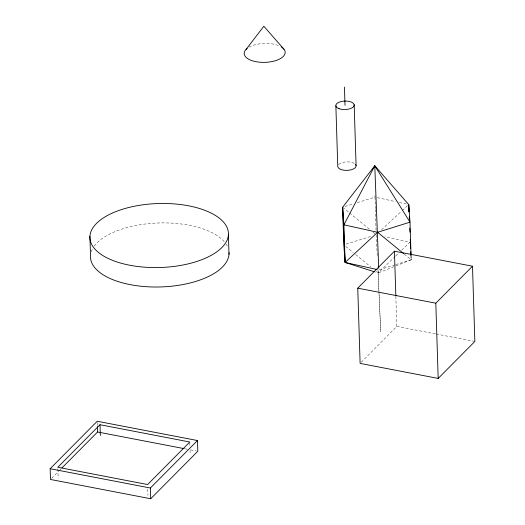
<?xml version="1.0" encoding="UTF-8"?>
<svg xmlns="http://www.w3.org/2000/svg" width="525" height="525" viewBox="0 0 525 525"><rect width="100%" height="100%" fill="white"/><g stroke="black" fill="none" stroke-linecap="round" stroke-linejoin="round"><path stroke-width="0.39" stroke-dasharray="2.62 1.97" d="M51.634 478.308L58.524 471.358M59.095 470.781L60.821 469.042M361.266 362.25L396.795 326.432L395.87 296.986M395.194 256.443L378.144 272.98L380.737 331.938L377.98 269.725M395.784 255.872L398.134 253.588M401.664 250.169L409.894 242.183L384.825 236.624M381.524 229.779L401.618 211.142M402.209 210.591L407.525 205.662M344.945 206.502L353.423 203.851M357.282 202.643L375.027 197.098L375.014 195.49M346.126 244.125L372.35 235.922M394.984 264.849L378.788 269.916L378.144 272.98L375.073 272.002M395.752 264.607L411.18 259.783L411.029 254.874M396.795 326.432L435.422 333.861M436.229 334.018L474.049 341.296M184.977 448.803L187.379 449.262M190.588 449.879L196.199 450.962M377.377 197.617L395.391 201.613M399.308 202.479L407.144 204.218M404.211 254.074L411.18 259.783L378.144 272.98L376.274 271.445M342.628 207.231L348.961 212.415M349.598 212.933L369.869 229.53M373.039 232.122L374.942 233.677M345.68 246.382L353.174 252.518M355.674 254.566L370.657 266.844M410.832 254.979L411.18 259.783L410.963 254.907M376.208 234.714L377.363 257.512M375.027 197.098L375.382 208.543M375.408 209.363L376.077 230.626M189.82 442.772L189.938 446.604M190.057 450.437L190.129 452.74M147.748 489.142L147.938 495.272M97.289 422.783L97.388 425.854M57.868 468.792L58.157 477.999M249.021 47.171A20.508 9.47 -1.8 0 1 280.199 46.318M338.612 164.528A9.194 4.246 -1.8 0 1 354.473 163.511M91.278 251.816A69.307 32.005 -1.8 0 1 92.584 248.784M94.257 246.153A69.307 32.005 -1.8 0 1 158.419 222.981A69.307 32.005 -1.8 0 1 224.346 241.776M226.163 244.177A69.307 32.005 -1.8 0 1 227.227 246.015"/><path stroke-width="0.79" d="M411.029 254.874L409.999 222.16L408.712 204.56L374.778 165.762L343.914 224.825L345.102 262.447L374.305 271.753M246.127 49.324L263.845 26.25L283.973 49.206M403.581 253.555L377.6 232.293L343.914 224.825L342.628 207.231L345.102 262.447L377.6 232.293L409.999 222.16L374.778 165.762L342.628 207.231L343.809 244.847L345.102 262.447L377.219 269.568M50.144 468.733L97.243 421.253L197.466 440.534L197.807 451.27L150.708 498.75L50.485 479.463L50.144 468.733L150.373 488.014L197.466 440.534M100.006 424.725L57.816 467.263L147.604 484.542L189.794 442.004L100.006 424.725L100.347 435.461M61.97 467.887L97.578 431.983L97.407 426.615M357.755 288.166L394.433 251.193L472.493 266.208L474.856 341.447L438.178 378.427L360.117 363.405L357.755 288.166L435.809 303.188L472.493 266.208M97.578 431.983L184.17 448.645M409.034 211.87L408.712 204.56L408.942 211.923M409.257 216.746L409.362 219.181M409.762 228.113L409.946 232.175M410.274 239.479L410.675 248.41M410.819 251.659L410.963 254.907M374.778 165.762L378.735 268.275M435.809 303.188L438.178 378.427M394.433 251.193L395.843 296.172M354.172 104.724L356.088 165.539M344.446 87.124L345.017 105.308M335.862 105.893L337.772 166.707A9.194 4.246 -1.8 0 0 348.889 170.225A9.194 4.246 -1.8 0 0 355.576 164.469M228.395 234.852A69.307 32.005 -1.8 0 1 122.574 263.609A69.307 32.005 -1.8 0 1 126.486 208.097A69.307 32.005 -1.8 0 1 228.395 234.852L229.005 254.284M150.373 488.014L150.708 498.75M89.906 236.191L90.517 255.623A69.307 32.005 -1.8 0 0 159.147 286.985A69.307 32.005 -1.8 0 0 229.031 252.768M281.512 47.073A20.508 9.47 -1.8 0 1 278.624 59.502A20.508 9.47 -1.8 0 1 251.738 60.565A20.508 9.47 -1.8 0 1 247.144 48.431M339.091 108.701A9.194 4.246 -1.8 0 0 354.06 105.833A9.194 4.246 -1.8 0 0 341.9 101.391A9.194 4.246 -1.8 0 0 339.091 108.701"/></g></svg>
